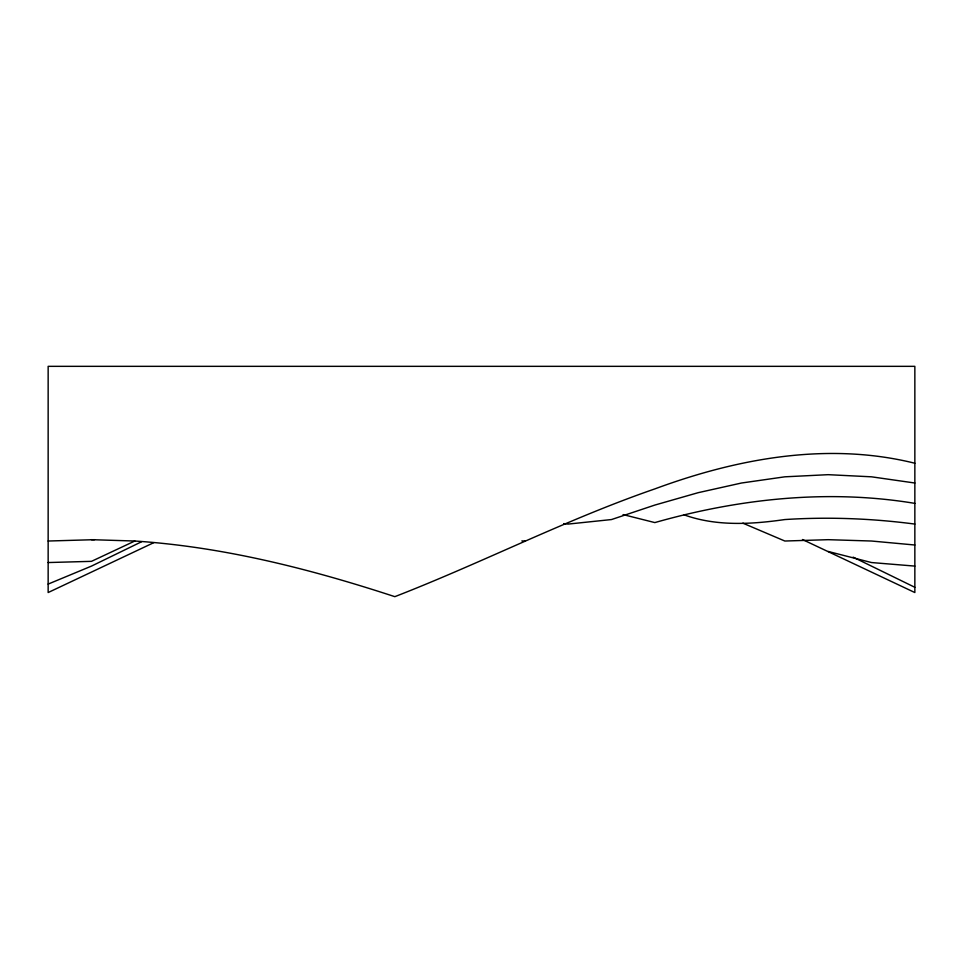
<?xml version="1.0" encoding="UTF-8"?>
<svg xmlns="http://www.w3.org/2000/svg" width="963" height="963" viewBox="0 0 963 963"><rect width="100%" height="100%" fill="white"/><g stroke="black" fill="none" stroke-linecap="round" stroke-linejoin="round"><path stroke-width="1.44" d="M141.597 541.736L91.485 566.1L48.15 584.096M914.85 463.239C827.927 441.644 737.417 458.376 654.84 488.903C566.027 519.599 482.282 562.681 394.83 596.663C310.483 569.037 223.669 546.84 134.82 541.025L91.485 561.345L48.15 562.548M153.779 542.663L48.15 592.546L48.15 366.337L914.85 366.337L914.85 592.546L802.456 539.521M48.15 541.025L94.47 539.677M521.85 540.929L524.835 541.025M91.485 539.677L134.82 541.025M914.85 566.1L871.515 562.548L828.18 551.462M914.85 545.01L871.515 541.025L828.18 539.677L784.845 541.025L742.87 523.162M914.85 524.077C871.756 518.419 828.228 516.782 784.845 519.551C751.549 524.329 716.352 526.496 684.199 514.88M563.692 523.607L568.17 524.077L611.505 519.551L654.84 505.069L698.175 492.683L741.51 483.017L784.845 476.817L828.18 474.675L871.515 476.817L914.85 483.017M914.85 503.372C828.06 488.975 739.042 498.641 654.84 522.584L623.061 514.591M853.134 557.156L914.85 587.298"/></g></svg>
